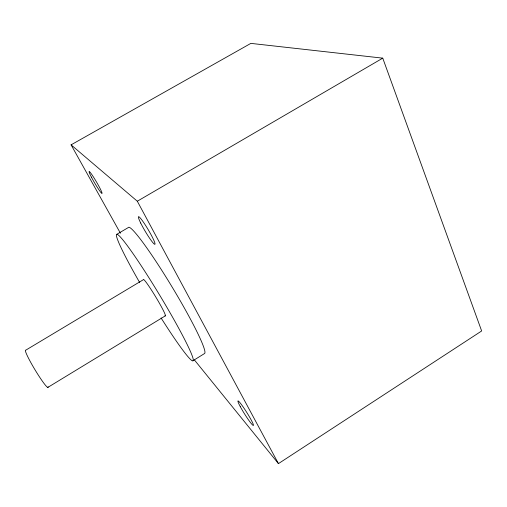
<?xml version="1.0" encoding="UTF-8"?>
<svg xmlns="http://www.w3.org/2000/svg" width="507" height="507" viewBox="0 0 507 507"><rect width="100%" height="100%" fill="white"/><g stroke="black" fill="none" stroke-linecap="round" stroke-linejoin="round"><path stroke-width="0.76" d="M194.466 360.014L278.444 463.62L481.65 330.97L382.747 58.147L250.851 43.38L71.081 144.85L120.425 233.226M193.002 360.699L204.625 353.48A73.724 6.597 58.9 0 0 173.413 289.167A73.724 6.597 58.9 0 0 128.892 227.218L117.028 234.19M47.823 387.405L165.44 315.791M71.081 144.85L137.308 201.216L382.747 58.147M137.308 201.216L278.444 463.62M139.679 282.545A73.895 5.406 58.9 0 1 126.268 244.247A73.895 5.406 58.9 0 1 188.547 347.339A73.895 5.406 58.9 0 1 161.074 317.952M164.927 315.715A21.256 1.546 58.9 0 0 156.086 297.514A21.256 1.546 58.9 0 0 143.316 279.737L25.775 350.16A21.75 2.003 58.9 0 0 35.395 370.433A21.75 2.003 58.9 0 0 48.089 386.847M91.425 177.158A12.732 1.046 59.6 0 0 101.97 193.427A12.732 1.046 59.6 0 0 93.263 176.721A12.732 1.046 59.6 0 0 91.425 177.158M140.699 223.048A16.034 1.698 59.3 0 0 154.686 244.304A16.034 1.698 59.3 0 0 144.768 224.164A16.034 1.698 59.3 0 0 140.699 223.048M240.293 406.658A14.456 1.331 57.9 0 0 253.196 425.449A14.456 1.331 57.9 0 0 243.506 407.457A14.456 1.331 57.9 0 0 240.293 406.658"/></g></svg>
